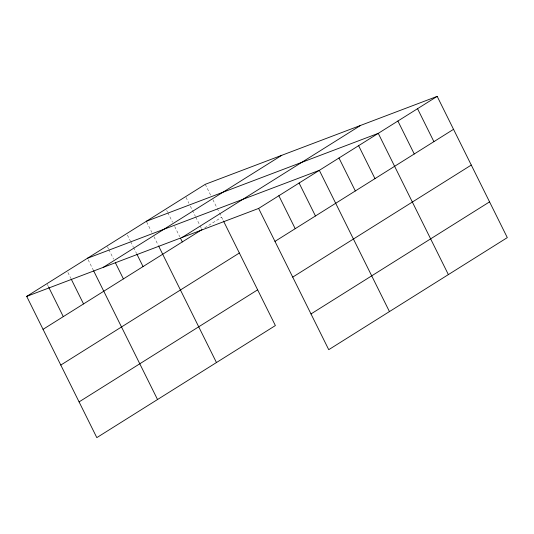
<?xml version="1.0" encoding="UTF-8"?>
<svg xmlns="http://www.w3.org/2000/svg" width="534" height="534" viewBox="0 0 534 534"><rect width="100%" height="100%" fill="white"/><g stroke="black" fill="none" stroke-linecap="round" stroke-linejoin="round"><path stroke-width="0.4" stroke-dasharray="2.67 2" d="M204.782 227.831L221.623 217.271M205.263 184.317L210.716 195.304M212.899 199.696L216.897 207.746M217.258 208.48L219.073 212.145M219.441 212.872L223.099 220.248M185.986 197.38L188.896 203.234M190.344 206.164L195.437 216.417M195.798 217.144L199.796 225.201M200.163 225.935L201.612 228.866M166.708 210.436L167.436 211.898M167.796 212.632L172.522 222.151M174.705 226.543L179.791 236.796M146.703 222.031L151.79 232.283M153.972 236.675L158.331 245.46M127.426 235.087L130.329 240.947M130.697 241.682L133.24 246.808M133.6 247.536L136.51 253.396M107.414 246.681L108.509 248.884M108.869 249.612L113.595 259.13M88.137 259.744L93.23 269.997M67.898 272.447L70.808 278.301M47.299 284.415L48.754 287.339"/><path stroke-width="0.8" d="M223.466 220.989L275.377 325.566L96.814 437.626L26.7 296.383L205.263 184.317L437.186 96.374L507.3 237.617L328.737 349.683L258.623 208.434L437.186 96.374M103.236 267.36L281.798 155.294M182.087 237.456L360.65 125.397M43.054 329.331L201.979 229.593M60.796 365.069L239.359 253.009M274.977 241.381L453.54 129.321M79.079 401.888L257.642 289.828M292.719 277.119L471.282 165.059M310.995 313.945L489.558 201.879M146.336 221.296L378.259 133.353L448.373 274.603M87.409 258.282L319.332 170.333L389.446 311.582M26.7 296.383L258.623 208.434M417.541 108.696L433.902 141.65M397.897 121.024L414.257 153.972M358.614 145.682L374.975 178.63M338.977 158.004L355.33 190.958M299.093 183.035L315.454 215.983M278.855 195.731L295.215 228.686M180.519 238.257L182.334 241.922M158.698 246.194L216.457 362.546M136.871 254.131L143.052 266.573M115.411 262.795L123.407 278.902M93.59 270.725L157.53 399.525M71.176 279.035L83.531 303.933M48.754 287.339L63.292 316.629"/></g></svg>
